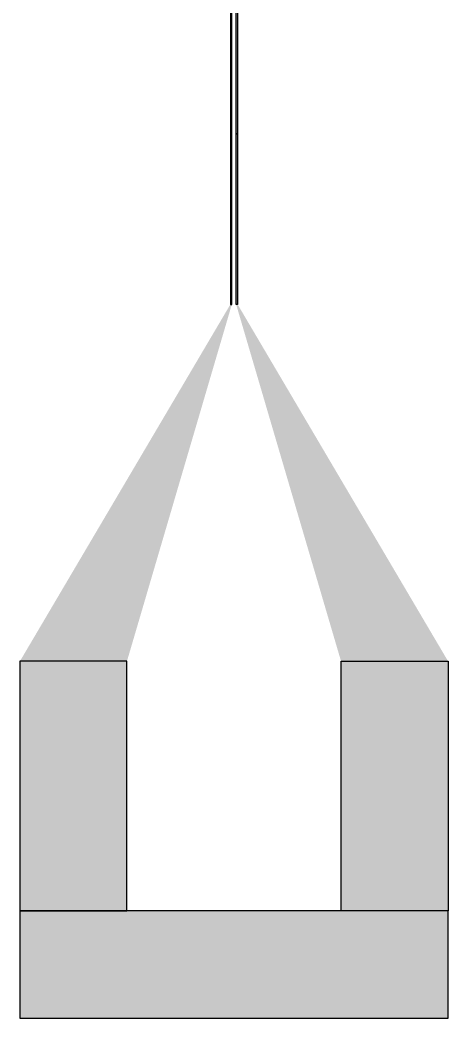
# Model space of a CAD drawing. Extents: x -200 to 7200, y -200 to 2100.
# Drawn here: x 3975 to 4275, y 0 to 699 of the extents above; entities that cross this region are included whole.
import ezdxf

# ---------------------------------------------------------------- set-up
doc = ezdxf.new("R2010")
doc.units = 0
doc.header["$MEASUREMENT"] = 0
doc.layers.get('0').update_dxf_attribs({"linetype": 'CONTINUOUS'})

# ---------------------------------------------------------------- blocks, each defined once
blk = doc.blocks.new('R2C1B')
for points in [[(4123.5, 619.5), (4123.5, 931.75), (4122.5, 931.75), (4122.5, 619.5), (4123.5, 619.5)], [(4126.5, 619.5), (4126.5, 931.75), (4127.5, 931.75), (4127.5, 619.5), (4126.5, 619.5)], [(4123.5, 500), (4123.5, 619.5), (4122.5, 619.5), (4122.5, 500), (4123.5, 500)], [(4126.5, 500), (4126.5, 619.5), (4127.5, 619.5), (4127.5, 500), (4126.5, 500)], [(4050, 75), (4050, 250), (3975, 250), (3975, 75), (4050, 75)], [(4200, 75), (4200, 250), (4275, 250), (4275, 75), (4200, 75)], [(4275, 0), (4275, 75), (3975, 75), (3975, 0), (4275, 0)]]:
    blk.add_lwpolyline(points)
for points in [[(4123.5, 619.5), (4123.5, 931.75), (4122.5, 619.5), (4122.5, 931.75)], [(4126.5, 619.5), (4126.5, 931.75), (4127.5, 619.5), (4127.5, 931.75)], [(4123.5, 500), (4123.5, 619.5), (4122.5, 500), (4122.5, 619.5)], [(4126.5, 500), (4126.5, 619.5), (4127.5, 500), (4127.5, 619.5)], [(4050, 250), (4123.5, 500), (3975, 250), (4122.5, 500)], [(4200, 250), (4126.5, 500), (4275, 250), (4127.5, 500)], [(4050, 75), (4050, 250), (3975, 75), (3975, 250)], [(4200, 75), (4200, 250), (4275, 75), (4275, 250)], [(4275, 0), (4275, 75), (3975, 0), (3975, 75)]]:
    blk.add_solid(points)

msp = doc.modelspace()

# ---------------------------------------------------------------- block references
msp.add_blockref('R2C1B', (0, 0))

doc.saveas('drawing.dxf')
